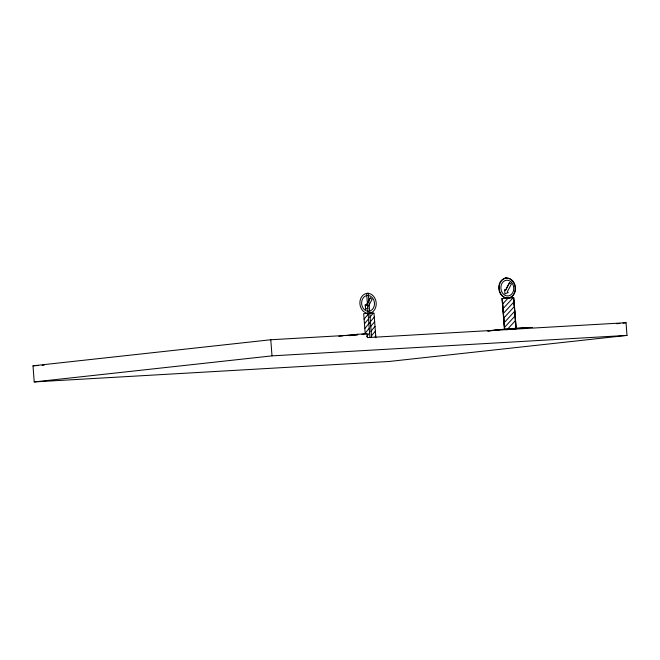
<?xml version="1.0" encoding="UTF-8"?>
<svg xmlns="http://www.w3.org/2000/svg" width="660" height="660" viewBox="0 0 660 660"><rect width="100%" height="100%" fill="white"/><g stroke="black" fill="none" stroke-linecap="round" stroke-linejoin="round"><path stroke-width="0.99" d="M365.277 304.846L365.599 309.144L365.277 304.846L366.226 305.58L370.252 297.932L372.058 299.409L368.437 306.215M366.226 305.58L370.252 297.932M505.494 290.317L509.569 282.661L511.376 284.147L507.301 291.802L508.249 292.537L504.916 293.873L504.636 289.575L505.543 290.309L509.569 282.661M364.097 319.118L368.841 313.368A10.048 8.168 83.7 0 1 359.898 303.864A10.048 8.168 83.7 0 1 367.274 293.337M364.452 323.812L368.602 318.78M369.773 317.361L373.271 313.129M364.807 328.507L369.55 322.757M370.128 322.055L374.294 317.014M369.311 328.177L365.161 333.201L363.676 313.649L373.997 313.087L375.862 337.755M370.483 326.75L374.649 321.709M366.704 336.46L369.666 332.871M370.846 331.444L375.004 326.403M371.2 336.138L375.358 331.097M375.045 336.608L375.713 335.791M514.726 328.861L516.079 327.319L513.868 297.759L502.07 298.485L504.421 329.587L507.565 329.389M502.747 303.922L508.101 298.105A10.048 8.168 83.7 0 0 513.991 282.645A10.048 8.168 83.7 0 0 499.867 283.519A10.048 8.168 83.7 0 0 508.101 298.105M503.101 308.616L513.059 297.808M503.448 313.31L514.165 301.686M503.803 318.004L514.511 306.38M504.149 322.699L514.866 311.075M504.504 327.401L515.221 315.769M506.863 329.917L515.567 320.471M365.599 309.144L368.115 308.137M369.913 337.351L366.613 293.436L367.529 293.345L368.288 293.312L371.588 337.227M368.239 293.32L367.801 293.37M502.07 298.485L504.694 329.563M513.579 297.792L516.12 327.863M33 365.813L270.79 339.751L357.373 334.768L357.34 334.29L367.051 333.729L367.348 337.623L626.043 322.715L627 335.404L389.21 361.465L34.213 381.925L33 365.813L38.09 365.524M338.885 336.311L342.986 335.866M345.04 335.635L357.34 334.29M349.173 335.668L357.827 334.744M361.927 334.29L367.051 333.729M487.352 330.949L496.361 329.967A19.866 0.487 -4.3 0 1 519.428 328.061A19.866 0.487 -4.3 0 1 532.216 327.599M488.383 331.015L499.579 329.786M34.213 381.925L272.002 355.864L627 335.404M616.819 323.73L619.897 323.392M622.974 323.053L626.043 322.715M500.569 329.686L526.004 327.83M367.373 293.403L366.622 293.436M513.323 329.035L516.194 328.861M42.166 365.285L44.203 365.17M513.802 300.803L514.181 305.819M514.486 309.829L514.866 314.845M515.097 317.856L515.551 323.878M502.334 298.452L504.644 329.274M270.79 339.751L272.002 355.864M507.045 298.147A10.048 8.168 83.7 0 1 499.727 283.049A10.048 8.168 83.7 0 1 513.777 282.925A10.048 8.168 83.7 0 1 507.755 298.138M367.983 293.337A10.048 8.168 83.7 0 1 376.208 302.849A10.048 8.168 83.7 0 1 369.542 313.286M368.668 311.231A7.903 6.427 83.7 0 1 365.384 310.373L363.957 309.202A7.903 6.427 83.7 0 1 361.894 300.704A7.903 6.427 83.7 0 1 367.438 295.474M369.121 295.639A7.903 6.427 83.7 0 1 370.73 296.332L372.157 297.503A7.903 6.427 83.7 0 1 370.31 310.86M504.76 278.289L506.393 278.173L504.76 278.289M511.426 282.241L509.998 281.069A7.903 6.427 83.7 0 0 501.856 283.61A7.903 6.427 83.7 0 0 503.217 293.939L504.644 295.111A7.903 6.427 83.7 0 0 512.787 292.57A7.903 6.427 83.7 0 0 511.426 282.241"/></g></svg>
